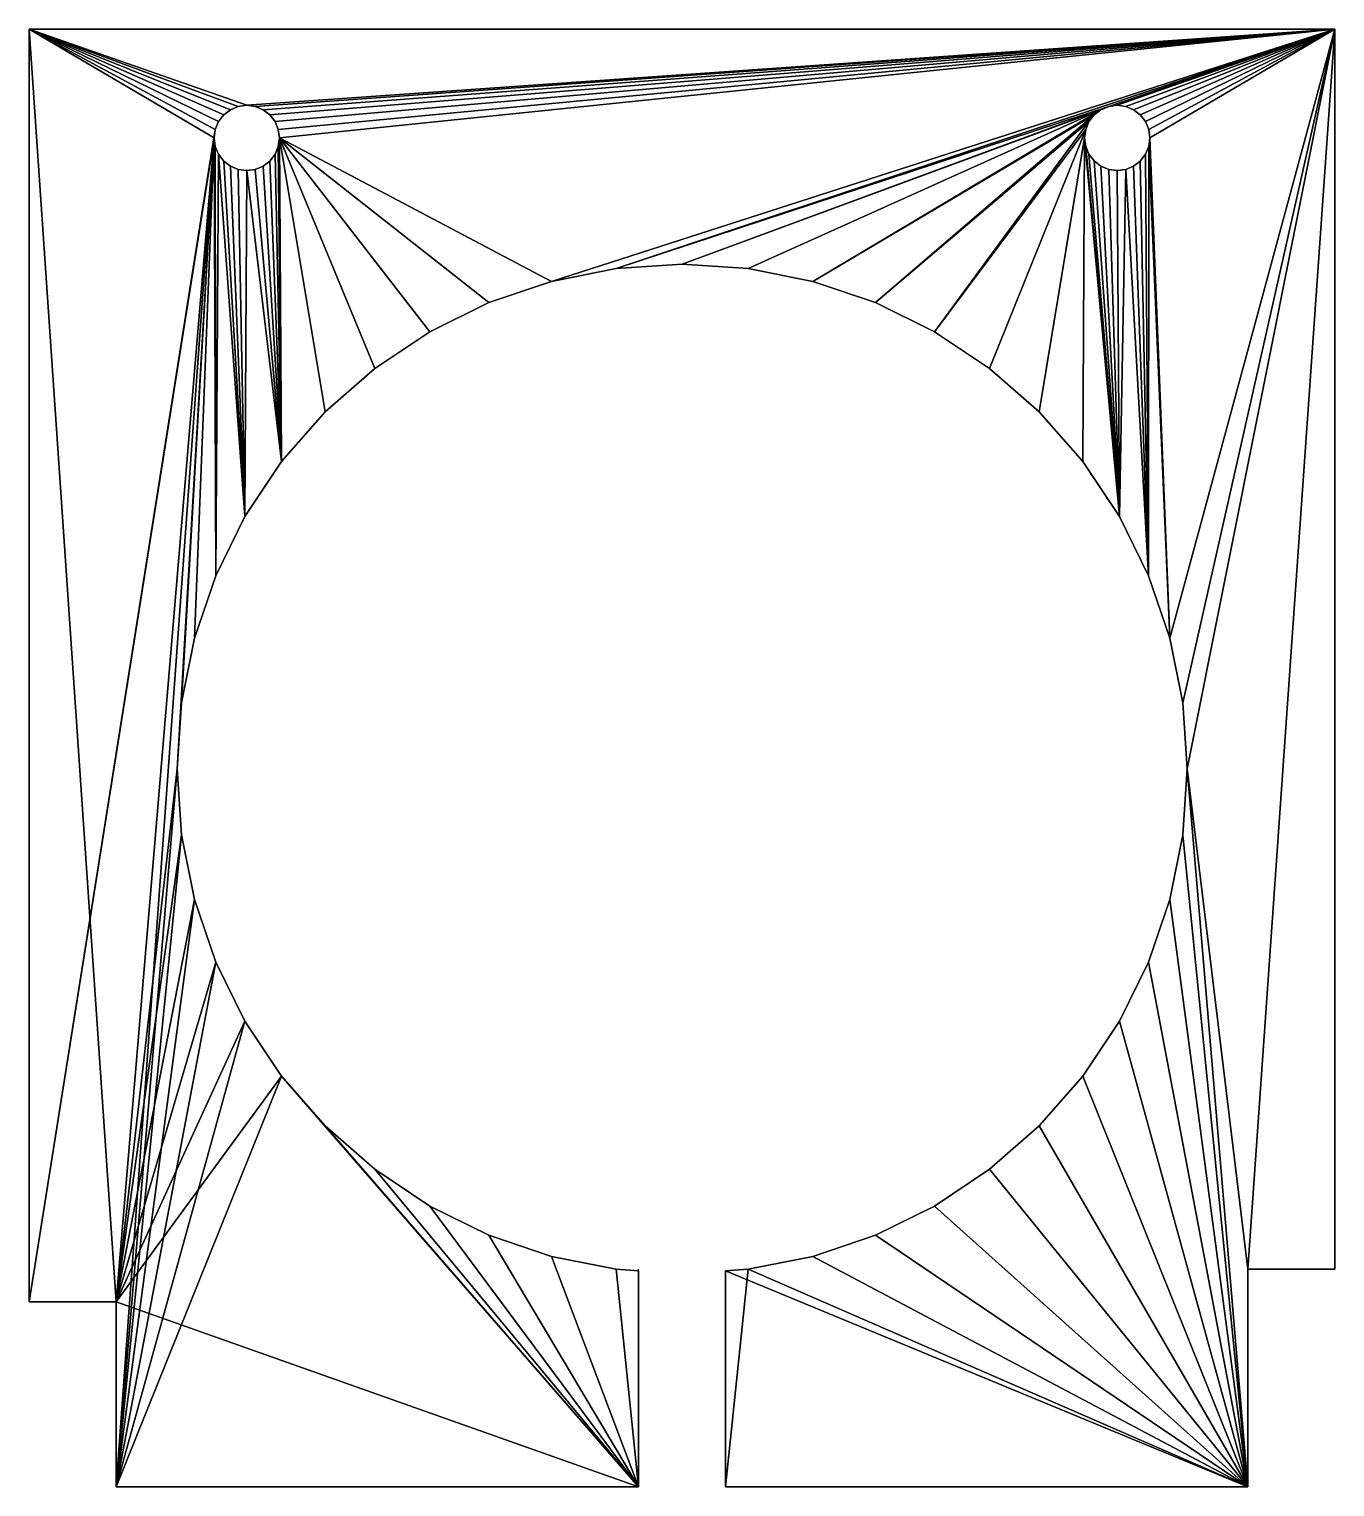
# Model space of a CAD drawing. Header units: metres. Extents: x 0 to 683, y 0 to 667.
# Drawn here: x 614 to 674, y 145 to 212 of the extents above; entities that cross this region are included whole.
import ezdxf

# ---------------------------------------------------------------- set-up
doc = ezdxf.new("R2010")
doc.units = ezdxf.units.M

msp = doc.modelspace()

# ---------------------------------------------------------------- linework, layer by layer
at = {"layer": 'Upper'}
msp.add_line((642, 154.932, 0), (642, 154.998, 0), dxfattribs=at)

# ---------------------------------------------------------------- meshes
mesh = msp.add_polyface(dxfattribs=at)
corners = [(614, 212, -10), (622.551, 207.388, -10), (614, 153.5, -10), (622.701, 207.75, -10), (622.939, 208.061, -10), (623.25, 208.299, -10), (623.612, 208.449, -10), (624, 208.5, -10), (674, 212, -10), (622.5, 207, -10), (618, 153.5, -10), (618, 145, -10), (620.809, 178, -10), (621.007, 181.028, -10), (621.599, 184.005, -10), (624.388, 208.449, -10), (624.75, 208.299, -10), (625.061, 208.061, -10), (625.299, 207.75, -10), (625.449, 207.388, -10), (625.5, 207, -10), (638.004, 200.409, -10), (635.13, 199.434, -10), (632.409, 198.092, -10), (629.885, 196.406, -10), (627.604, 194.405, -10), (625.603, 192.123, -10), (640.981, 201.002, -10), (663.612, 208.449, -10), (644.009, 201.2, -10), (663.251, 208.299, -10), (647.037, 201.002, -10), (650.013, 200.409, -10), (662.94, 208.061, -10), (652.887, 199.434, -10), (662.701, 207.751, -10), (655.609, 198.092, -10), (662.551, 207.389, -10), (658.132, 196.406, -10), (660.414, 194.405, -10), (662.5, 207.001, -10), (662.415, 192.123, -10), (664.001, 208.5, -10), (664.389, 208.449, -10), (664.751, 208.299, -10), (665.061, 208.06, -10), (665.299, 207.749, -10), (665.449, 207.388, -10), (665.5, 206.999, -10), (666.418, 184.005, -10), (667.01, 181.028, -10), (667.209, 178, -10), (670, 155, -10), (674, 155, -10), (647.037, 154.998, -10), (646, 145, -10), (646, 154.931, -10), (670, 145, -10), (650.013, 155.591, -10), (652.887, 156.566, -10), (655.609, 157.908, -10), (658.132, 159.594, -10), (660.414, 161.595, -10), (662.415, 163.877, -10), (664.101, 166.4, -10), (665.443, 169.122, -10), (666.418, 171.995, -10), (667.01, 174.972, -10), (664.101, 189.6, -10), (662.551, 206.612, -10), (662.701, 206.251, -10), (662.939, 205.94, -10), (663.249, 205.701, -10), (663.611, 205.551, -10), (663.999, 205.5, -10), (664.388, 205.551, -10), (665.443, 186.878, -10), (664.749, 205.701, -10), (665.06, 205.939, -10), (665.299, 206.249, -10), (665.449, 206.611, -10), (622.575, 186.878, -10), (622.551, 206.612, -10), (622.701, 206.25, -10), (623.917, 189.6, -10), (622.939, 205.939, -10), (623.25, 205.701, -10), (623.612, 205.551, -10), (624, 205.5, -10), (624.388, 205.551, -10), (624.75, 205.701, -10), (625.061, 205.939, -10), (625.299, 206.25, -10), (625.449, 206.612, -10), (625.603, 163.877, -10), (642, 145, -10), (623.917, 166.4, -10), (622.575, 169.122, -10), (621.599, 171.995, -10), (621.007, 174.972, -10), (627.604, 161.595, -10), (629.885, 159.594, -10), (632.409, 157.908, -10), (635.13, 156.566, -10), (638.004, 155.591, -10), (640.981, 154.998, -10), (642, 154.932, -10)]
mesh.append_faces([[corners[k] for k in face] for face in [(52, 8, 53), (54, 55, 56), (95, 105, 106)]], dxfattribs={"vtx0": -1})
mesh.append_faces([[corners[k] for k in face] for face in [(0, 1, 2), (1, 0, 3), (3, 0, 4), (4, 0, 5), (5, 0, 6), (6, 0, 7), (2, 9, 10), (10, 9, 11), (12, 9, 13), (13, 9, 14), (7, 8, 15), (15, 8, 16), (16, 8, 17), (17, 8, 18), (18, 8, 19), (19, 8, 20), (21, 8, 27), (27, 28, 29), (29, 30, 31), (31, 30, 32), (32, 33, 34), (34, 35, 36), (36, 37, 38), (38, 37, 39), (39, 40, 41), (28, 8, 42), (42, 8, 43), (43, 8, 44), (44, 8, 45), (45, 8, 46), (46, 8, 47), (47, 8, 48), (49, 8, 50), (50, 8, 51), (55, 54, 57), (57, 51, 52), (68, 75, 76), (76, 80, 49), (81, 83, 84), (84, 88, 26), (11, 94, 95), (94, 11, 96), (96, 11, 97), (97, 11, 98), (98, 11, 99), (99, 11, 12)]], dxfattribs={"vtx0": -1, "vtx1": -1})
mesh.append_faces([[corners[k] for k in face] for face in [(11, 9, 12), (20, 8, 21), (27, 8, 28), (48, 8, 49), (51, 8, 52)]], dxfattribs={"vtx0": -1, "vtx1": -1, "vtx2": -1})
mesh.append_faces([[corners[k] for k in face] for face in [(7, 0, 8), (2, 1, 9), (20, 21, 22), (20, 22, 23), (20, 23, 24), (20, 24, 25), (20, 25, 26), (29, 28, 30), (32, 30, 33), (34, 33, 35), (36, 35, 37), (39, 37, 40), (57, 54, 58), (57, 58, 59), (57, 59, 60), (57, 60, 61), (57, 61, 62), (57, 62, 63), (57, 63, 64), (57, 64, 65), (57, 65, 66), (57, 66, 67), (57, 67, 51), (40, 68, 41), (68, 40, 69), (68, 69, 70), (68, 70, 71), (68, 71, 72), (68, 72, 73), (68, 73, 74), (68, 74, 75), (76, 75, 77), (76, 77, 78), (76, 78, 79), (76, 79, 80), (49, 80, 48), (9, 81, 14), (81, 9, 82), (81, 82, 83), (84, 83, 85), (84, 85, 86), (84, 86, 87), (84, 87, 88), (26, 88, 89), (26, 89, 90), (26, 90, 91), (26, 91, 92), (26, 92, 93), (26, 93, 20), (95, 94, 100), (95, 100, 101), (95, 101, 102), (95, 102, 103), (95, 103, 104), (95, 104, 105)]], dxfattribs={"vtx0": -1, "vtx2": -1})
mesh = msp.add_polyface(dxfattribs=at)
corners = [(642, 145, 0), (618, 153.5, 0), (618, 145, 0), (625.603, 163.877, 0), (623.917, 166.4, 0), (622.575, 169.122, 0), (621.599, 171.995, 0), (621.007, 174.972, 0), (620.809, 178, 0), (627.604, 161.595, 0), (629.885, 159.594, 0), (632.409, 157.908, 0), (635.13, 156.566, 0), (638.004, 155.591, 0), (640.981, 154.998, 0), (642, 154.932, 0), (622.575, 186.878, 0), (622.5, 207, 0), (621.599, 184.005, 0), (622.551, 206.612, 0), (622.701, 206.25, 0), (623.917, 189.6, 0), (622.939, 205.939, 0), (623.25, 205.701, 0), (623.612, 205.551, 0), (624, 205.5, 0), (625.603, 192.123, 0), (624.388, 205.551, 0), (624.75, 205.701, 0), (625.061, 205.939, 0), (625.299, 206.25, 0), (625.449, 206.612, 0), (625.5, 207, 0), (664.101, 189.6, 0), (662.5, 207.001, 0), (662.415, 192.123, 0), (662.551, 206.612, 0), (662.701, 206.251, 0), (662.939, 205.94, 0), (663.249, 205.701, 0), (663.611, 205.551, 0), (663.999, 205.5, 0), (664.388, 205.551, 0), (665.443, 186.878, 0), (664.749, 205.701, 0), (665.06, 205.939, 0), (665.299, 206.249, 0), (665.449, 206.611, 0), (666.418, 184.005, 0), (665.5, 206.999, 0), (670, 145, 0), (646, 154.931, 0), (646, 145, 0), (647.037, 154.998, 0), (650.013, 155.591, 0), (652.887, 156.566, 0), (655.609, 157.908, 0), (658.132, 159.594, 0), (660.414, 161.595, 0), (662.415, 163.877, 0), (664.101, 166.4, 0), (665.443, 169.122, 0), (666.418, 171.995, 0), (667.01, 174.972, 0), (667.209, 178, 0), (614, 212, 0), (614, 153.5, 0), (622.551, 207.388, 0), (622.701, 207.75, 0), (622.939, 208.061, 0), (623.25, 208.299, 0), (623.612, 208.449, 0), (624, 208.5, 0), (674, 212, 0), (621.007, 181.028, 0), (624.388, 208.449, 0), (624.75, 208.299, 0), (625.061, 208.061, 0), (625.299, 207.75, 0), (625.449, 207.388, 0), (638.004, 200.409, 0), (635.13, 199.434, 0), (632.409, 198.092, 0), (629.885, 196.406, 0), (627.604, 194.405, 0), (640.981, 201.002, 0), (663.612, 208.449, 0), (644.009, 201.2, 0), (663.251, 208.299, 0), (647.037, 201.002, 0), (650.013, 200.409, 0), (662.94, 208.061, 0), (652.887, 199.434, 0), (662.701, 207.751, 0), (655.609, 198.092, 0), (662.551, 207.389, 0), (658.132, 196.406, 0), (660.414, 194.405, 0), (664.001, 208.5, 0), (664.389, 208.449, 0), (664.751, 208.299, 0), (665.061, 208.06, 0), (665.299, 207.749, 0), (665.449, 207.388, 0), (667.01, 181.028, 0), (670, 155, 0), (674, 155, 0)]
mesh.append_faces([[corners[k] for k in face] for face in [(0, 1, 2), (14, 0, 15), (50, 51, 52), (1, 65, 66), (73, 105, 106)]], dxfattribs={"vtx0": -1})
mesh.append_faces([[corners[k] for k in face] for face in [(3, 0, 9), (9, 0, 10), (10, 0, 11), (11, 0, 12), (12, 0, 13), (13, 0, 14), (16, 17, 18), (17, 16, 19), (19, 16, 20), (20, 21, 22), (22, 21, 23), (23, 21, 24), (24, 21, 25), (25, 26, 27), (27, 26, 28), (28, 26, 29), (29, 26, 30), (30, 26, 31), (31, 26, 32), (33, 34, 35), (34, 33, 36), (36, 33, 37), (37, 33, 38), (38, 33, 39), (39, 33, 40), (40, 33, 41), (41, 33, 42), (42, 43, 44), (44, 43, 45), (45, 43, 46), (46, 43, 47), (47, 48, 49), (51, 50, 53), (53, 50, 54), (54, 50, 55), (55, 50, 56), (56, 50, 57), (57, 50, 58), (58, 50, 59), (59, 50, 60), (60, 50, 61), (61, 50, 62), (62, 50, 63), (63, 50, 64), (65, 72, 73), (80, 32, 81), (81, 32, 82), (82, 32, 83), (83, 32, 84), (84, 32, 26), (86, 87, 88), (88, 90, 91), (91, 92, 93), (93, 94, 95), (95, 97, 34), (105, 64, 50)]], dxfattribs={"vtx0": -1, "vtx1": -1})
mesh.append_faces([[corners[k] for k in face] for face in [(1, 0, 3), (65, 1, 17), (17, 1, 8), (73, 32, 80), (73, 85, 86), (73, 49, 48), (73, 64, 105)]], dxfattribs={"vtx0": -1, "vtx1": -1, "vtx2": -1})
mesh.append_faces([[corners[k] for k in face] for face in [(1, 3, 4), (1, 4, 5), (1, 5, 6), (1, 6, 7), (1, 7, 8), (20, 16, 21), (25, 21, 26), (42, 33, 43), (47, 43, 48), (65, 17, 67), (65, 67, 68), (65, 68, 69), (65, 69, 70), (65, 70, 71), (65, 71, 72), (17, 8, 74), (17, 74, 18), (73, 72, 75), (73, 75, 76), (73, 76, 77), (73, 77, 78), (73, 78, 79), (73, 79, 32), (73, 80, 85), (86, 85, 87), (88, 87, 89), (88, 89, 90), (91, 90, 92), (93, 92, 94), (95, 94, 96), (95, 96, 97), (34, 97, 35), (73, 86, 98), (73, 98, 99), (73, 99, 100), (73, 100, 101), (73, 101, 102), (73, 102, 103), (73, 103, 49), (73, 48, 104), (73, 104, 64)]], dxfattribs={"vtx0": -1, "vtx2": -1})
mesh = msp.add_polyface(dxfattribs=at)
corners = [(614, 212, 0), (614, 153.5, -10), (614, 153.5, 0), (614, 212, -10)]
mesh.append_faces([[corners[k] for k in face] for face in [(0, 1, 2), (1, 0, 3)]], dxfattribs={"vtx0": -1})
mesh = msp.add_polyface(dxfattribs=at)
corners = [(614, 212, 0), (674, 212, -10), (614, 212, -10), (674, 212, 0)]
mesh.append_faces([[corners[k] for k in face] for face in [(0, 1, 2), (1, 0, 3)]], dxfattribs={"vtx0": -1})
mesh = msp.add_polyface(dxfattribs=at)
corners = [(674, 212, -10), (674, 155, 0), (674, 155, -10), (674, 212, 0)]
mesh.append_faces([[corners[k] for k in face] for face in [(0, 1, 2), (1, 0, 3)]], dxfattribs={"vtx0": -1})
mesh = msp.add_polyface(dxfattribs=at)
corners = [(623.612, 208.449, 0), (623.25, 208.299, -10), (623.612, 208.449, -10), (623.25, 208.299, 0)]
mesh.append_faces([[corners[k] for k in face] for face in [(0, 1, 2), (1, 0, 3)]], dxfattribs={"vtx0": -1})
mesh = msp.add_polyface(dxfattribs=at)
corners = [(624, 208.5, 0), (623.612, 208.449, -10), (624, 208.5, -10), (623.612, 208.449, 0)]
mesh.append_faces([[corners[k] for k in face] for face in [(0, 1, 2), (1, 0, 3)]], dxfattribs={"vtx0": -1})
mesh = msp.add_polyface(dxfattribs=at)
corners = [(624.388, 208.449, 0), (624, 208.5, -10), (624.388, 208.449, -10), (624, 208.5, 0)]
mesh.append_faces([[corners[k] for k in face] for face in [(0, 1, 2), (1, 0, 3)]], dxfattribs={"vtx0": -1})
mesh = msp.add_polyface(dxfattribs=at)
corners = [(624.75, 208.299, 0), (624.388, 208.449, -10), (624.75, 208.299, -10), (624.388, 208.449, 0)]
mesh.append_faces([[corners[k] for k in face] for face in [(0, 1, 2), (1, 0, 3)]], dxfattribs={"vtx0": -1})
mesh = msp.add_polyface(dxfattribs=at)
corners = [(663.612, 208.449, 0), (663.251, 208.299, -10), (663.612, 208.449, -10), (663.251, 208.299, 0)]
mesh.append_faces([[corners[k] for k in face] for face in [(0, 1, 2), (1, 0, 3)]], dxfattribs={"vtx0": -1})
mesh = msp.add_polyface(dxfattribs=at)
corners = [(664.001, 208.5, 0), (663.612, 208.449, -10), (664.001, 208.5, -10), (663.612, 208.449, 0)]
mesh.append_faces([[corners[k] for k in face] for face in [(0, 1, 2), (1, 0, 3)]], dxfattribs={"vtx0": -1})
mesh = msp.add_polyface(dxfattribs=at)
corners = [(664.389, 208.449, 0), (664.001, 208.5, -10), (664.389, 208.449, -10), (664.001, 208.5, 0)]
mesh.append_faces([[corners[k] for k in face] for face in [(0, 1, 2), (1, 0, 3)]], dxfattribs={"vtx0": -1})
mesh = msp.add_polyface(dxfattribs=at)
corners = [(664.751, 208.299, 0), (664.389, 208.449, -10), (664.751, 208.299, -10), (664.389, 208.449, 0)]
mesh.append_faces([[corners[k] for k in face] for face in [(0, 1, 2), (1, 0, 3)]], dxfattribs={"vtx0": -1})
mesh = msp.add_polyface(dxfattribs=at)
corners = [(622.701, 207.75, -10), (622.551, 207.388, 0), (622.551, 207.388, -10), (622.701, 207.75, 0)]
mesh.append_faces([[corners[k] for k in face] for face in [(0, 1, 2), (1, 0, 3)]], dxfattribs={"vtx0": -1})
mesh = msp.add_polyface(dxfattribs=at)
corners = [(622.939, 208.061, -10), (622.701, 207.75, 0), (622.701, 207.75, -10), (622.939, 208.061, 0)]
mesh.append_faces([[corners[k] for k in face] for face in [(0, 1, 2), (1, 0, 3)]], dxfattribs={"vtx0": -1})
mesh = msp.add_polyface(dxfattribs=at)
corners = [(623.25, 208.299, 0), (622.939, 208.061, -10), (623.25, 208.299, -10), (622.939, 208.061, 0)]
mesh.append_faces([[corners[k] for k in face] for face in [(0, 1, 2), (1, 0, 3)]], dxfattribs={"vtx0": -1})
mesh = msp.add_polyface(dxfattribs=at)
corners = [(625.061, 208.061, 0), (624.75, 208.299, -10), (625.061, 208.061, -10), (624.75, 208.299, 0)]
mesh.append_faces([[corners[k] for k in face] for face in [(0, 1, 2), (1, 0, 3)]], dxfattribs={"vtx0": -1})
mesh = msp.add_polyface(dxfattribs=at)
corners = [(625.061, 208.061, 0), (625.299, 207.75, -10), (625.299, 207.75, 0), (625.061, 208.061, -10)]
mesh.append_faces([[corners[k] for k in face] for face in [(0, 1, 2), (1, 0, 3)]], dxfattribs={"vtx0": -1})
mesh = msp.add_polyface(dxfattribs=at)
corners = [(625.299, 207.75, 0), (625.449, 207.388, -10), (625.449, 207.388, 0), (625.299, 207.75, -10)]
mesh.append_faces([[corners[k] for k in face] for face in [(0, 1, 2), (1, 0, 3)]], dxfattribs={"vtx0": -1})
mesh = msp.add_polyface(dxfattribs=at)
corners = [(662.701, 207.751, -10), (662.551, 207.389, 0), (662.551, 207.389, -10), (662.701, 207.751, 0)]
mesh.append_faces([[corners[k] for k in face] for face in [(0, 1, 2), (1, 0, 3)]], dxfattribs={"vtx0": -1})
mesh = msp.add_polyface(dxfattribs=at)
corners = [(662.94, 208.061, -10), (662.701, 207.751, 0), (662.701, 207.751, -10), (662.94, 208.061, 0)]
mesh.append_faces([[corners[k] for k in face] for face in [(0, 1, 2), (1, 0, 3)]], dxfattribs={"vtx0": -1})
mesh = msp.add_polyface(dxfattribs=at)
corners = [(663.251, 208.299, 0), (662.94, 208.061, -10), (663.251, 208.299, -10), (662.94, 208.061, 0)]
mesh.append_faces([[corners[k] for k in face] for face in [(0, 1, 2), (1, 0, 3)]], dxfattribs={"vtx0": -1})
mesh = msp.add_polyface(dxfattribs=at)
corners = [(665.061, 208.06, 0), (664.751, 208.299, -10), (665.061, 208.06, -10), (664.751, 208.299, 0)]
mesh.append_faces([[corners[k] for k in face] for face in [(0, 1, 2), (1, 0, 3)]], dxfattribs={"vtx0": -1})
mesh = msp.add_polyface(dxfattribs=at)
corners = [(665.061, 208.06, 0), (665.299, 207.749, -10), (665.299, 207.749, 0), (665.061, 208.06, -10)]
mesh.append_faces([[corners[k] for k in face] for face in [(0, 1, 2), (1, 0, 3)]], dxfattribs={"vtx0": -1})
mesh = msp.add_polyface(dxfattribs=at)
corners = [(665.299, 207.749, 0), (665.449, 207.388, -10), (665.449, 207.388, 0), (665.299, 207.749, -10)]
mesh.append_faces([[corners[k] for k in face] for face in [(0, 1, 2), (1, 0, 3)]], dxfattribs={"vtx0": -1})
mesh = msp.add_polyface(dxfattribs=at)
corners = [(622.551, 207.388, -10), (622.5, 207, 0), (622.5, 207, -10), (622.551, 207.388, 0)]
mesh.append_faces([[corners[k] for k in face] for face in [(0, 1, 2), (1, 0, 3)]], dxfattribs={"vtx0": -1})
mesh = msp.add_polyface(dxfattribs=at)
corners = [(625.449, 207.388, 0), (625.5, 207, -10), (625.5, 207, 0), (625.449, 207.388, -10)]
mesh.append_faces([[corners[k] for k in face] for face in [(0, 1, 2), (1, 0, 3)]], dxfattribs={"vtx0": -1})
mesh = msp.add_polyface(dxfattribs=at)
corners = [(662.551, 207.389, -10), (662.5, 207.001, 0), (662.5, 207.001, -10), (662.551, 207.389, 0)]
mesh.append_faces([[corners[k] for k in face] for face in [(0, 1, 2), (1, 0, 3)]], dxfattribs={"vtx0": -1})
mesh = msp.add_polyface(dxfattribs=at)
corners = [(665.449, 207.388, 0), (665.5, 206.999, -10), (665.5, 206.999, 0), (665.449, 207.388, -10)]
mesh.append_faces([[corners[k] for k in face] for face in [(0, 1, 2), (1, 0, 3)]], dxfattribs={"vtx0": -1})
mesh = msp.add_polyface(dxfattribs=at)
corners = [(622.5, 207, -10), (622.551, 206.612, 0), (622.551, 206.612, -10), (622.5, 207, 0)]
mesh.append_faces([[corners[k] for k in face] for face in [(0, 1, 2), (1, 0, 3)]], dxfattribs={"vtx0": -1})
mesh = msp.add_polyface(dxfattribs=at)
corners = [(622.551, 206.612, -10), (622.701, 206.25, 0), (622.701, 206.25, -10), (622.551, 206.612, 0)]
mesh.append_faces([[corners[k] for k in face] for face in [(0, 1, 2), (1, 0, 3)]], dxfattribs={"vtx0": -1})
mesh = msp.add_polyface(dxfattribs=at)
corners = [(625.449, 206.612, 0), (625.299, 206.25, -10), (625.299, 206.25, 0), (625.449, 206.612, -10)]
mesh.append_faces([[corners[k] for k in face] for face in [(0, 1, 2), (1, 0, 3)]], dxfattribs={"vtx0": -1})
mesh = msp.add_polyface(dxfattribs=at)
corners = [(625.5, 207, 0), (625.449, 206.612, -10), (625.449, 206.612, 0), (625.5, 207, -10)]
mesh.append_faces([[corners[k] for k in face] for face in [(0, 1, 2), (1, 0, 3)]], dxfattribs={"vtx0": -1})
mesh = msp.add_polyface(dxfattribs=at)
corners = [(662.5, 207.001, -10), (662.551, 206.612, 0), (662.551, 206.612, -10), (662.5, 207.001, 0)]
mesh.append_faces([[corners[k] for k in face] for face in [(0, 1, 2), (1, 0, 3)]], dxfattribs={"vtx0": -1})
mesh = msp.add_polyface(dxfattribs=at)
corners = [(662.551, 206.612, -10), (662.701, 206.251, 0), (662.701, 206.251, -10), (662.551, 206.612, 0)]
mesh.append_faces([[corners[k] for k in face] for face in [(0, 1, 2), (1, 0, 3)]], dxfattribs={"vtx0": -1})
mesh = msp.add_polyface(dxfattribs=at)
corners = [(665.449, 206.611, 0), (665.299, 206.249, -10), (665.299, 206.249, 0), (665.449, 206.611, -10)]
mesh.append_faces([[corners[k] for k in face] for face in [(0, 1, 2), (1, 0, 3)]], dxfattribs={"vtx0": -1})
mesh = msp.add_polyface(dxfattribs=at)
corners = [(665.5, 206.999, 0), (665.449, 206.611, -10), (665.449, 206.611, 0), (665.5, 206.999, -10)]
mesh.append_faces([[corners[k] for k in face] for face in [(0, 1, 2), (1, 0, 3)]], dxfattribs={"vtx0": -1})
mesh = msp.add_polyface(dxfattribs=at)
corners = [(622.701, 206.25, -10), (622.939, 205.939, 0), (622.939, 205.939, -10), (622.701, 206.25, 0)]
mesh.append_faces([[corners[k] for k in face] for face in [(0, 1, 2), (1, 0, 3)]], dxfattribs={"vtx0": -1})
mesh = msp.add_polyface(dxfattribs=at)
corners = [(622.939, 205.939, 0), (623.25, 205.701, -10), (622.939, 205.939, -10), (623.25, 205.701, 0)]
mesh.append_faces([[corners[k] for k in face] for face in [(0, 1, 2), (1, 0, 3)]], dxfattribs={"vtx0": -1})
mesh = msp.add_polyface(dxfattribs=at)
corners = [(623.25, 205.701, 0), (623.612, 205.551, -10), (623.25, 205.701, -10), (623.612, 205.551, 0)]
mesh.append_faces([[corners[k] for k in face] for face in [(0, 1, 2), (1, 0, 3)]], dxfattribs={"vtx0": -1})
mesh = msp.add_polyface(dxfattribs=at)
corners = [(624.388, 205.551, 0), (624.75, 205.701, -10), (624.388, 205.551, -10), (624.75, 205.701, 0)]
mesh.append_faces([[corners[k] for k in face] for face in [(0, 1, 2), (1, 0, 3)]], dxfattribs={"vtx0": -1})
mesh = msp.add_polyface(dxfattribs=at)
corners = [(624.75, 205.701, 0), (625.061, 205.939, -10), (624.75, 205.701, -10), (625.061, 205.939, 0)]
mesh.append_faces([[corners[k] for k in face] for face in [(0, 1, 2), (1, 0, 3)]], dxfattribs={"vtx0": -1})
mesh = msp.add_polyface(dxfattribs=at)
corners = [(625.299, 206.25, 0), (625.061, 205.939, -10), (625.061, 205.939, 0), (625.299, 206.25, -10)]
mesh.append_faces([[corners[k] for k in face] for face in [(0, 1, 2), (1, 0, 3)]], dxfattribs={"vtx0": -1})
mesh = msp.add_polyface(dxfattribs=at)
corners = [(662.701, 206.251, -10), (662.939, 205.94, 0), (662.939, 205.94, -10), (662.701, 206.251, 0)]
mesh.append_faces([[corners[k] for k in face] for face in [(0, 1, 2), (1, 0, 3)]], dxfattribs={"vtx0": -1})
mesh = msp.add_polyface(dxfattribs=at)
corners = [(662.939, 205.94, 0), (663.249, 205.701, -10), (662.939, 205.94, -10), (663.249, 205.701, 0)]
mesh.append_faces([[corners[k] for k in face] for face in [(0, 1, 2), (1, 0, 3)]], dxfattribs={"vtx0": -1})
mesh = msp.add_polyface(dxfattribs=at)
corners = [(663.249, 205.701, 0), (663.611, 205.551, -10), (663.249, 205.701, -10), (663.611, 205.551, 0)]
mesh.append_faces([[corners[k] for k in face] for face in [(0, 1, 2), (1, 0, 3)]], dxfattribs={"vtx0": -1})
mesh = msp.add_polyface(dxfattribs=at)
corners = [(664.388, 205.551, 0), (664.749, 205.701, -10), (664.388, 205.551, -10), (664.749, 205.701, 0)]
mesh.append_faces([[corners[k] for k in face] for face in [(0, 1, 2), (1, 0, 3)]], dxfattribs={"vtx0": -1})
mesh = msp.add_polyface(dxfattribs=at)
corners = [(664.749, 205.701, 0), (665.06, 205.939, -10), (664.749, 205.701, -10), (665.06, 205.939, 0)]
mesh.append_faces([[corners[k] for k in face] for face in [(0, 1, 2), (1, 0, 3)]], dxfattribs={"vtx0": -1})
mesh = msp.add_polyface(dxfattribs=at)
corners = [(665.299, 206.249, 0), (665.06, 205.939, -10), (665.06, 205.939, 0), (665.299, 206.249, -10)]
mesh.append_faces([[corners[k] for k in face] for face in [(0, 1, 2), (1, 0, 3)]], dxfattribs={"vtx0": -1})
mesh = msp.add_polyface(dxfattribs=at)
corners = [(623.612, 205.551, 0), (624, 205.5, -10), (623.612, 205.551, -10), (624, 205.5, 0)]
mesh.append_faces([[corners[k] for k in face] for face in [(0, 1, 2), (1, 0, 3)]], dxfattribs={"vtx0": -1})
mesh = msp.add_polyface(dxfattribs=at)
corners = [(624, 205.5, 0), (624.388, 205.551, -10), (624, 205.5, -10), (624.388, 205.551, 0)]
mesh.append_faces([[corners[k] for k in face] for face in [(0, 1, 2), (1, 0, 3)]], dxfattribs={"vtx0": -1})
mesh = msp.add_polyface(dxfattribs=at)
corners = [(663.611, 205.551, 0), (663.999, 205.5, -10), (663.611, 205.551, -10), (663.999, 205.5, 0)]
mesh.append_faces([[corners[k] for k in face] for face in [(0, 1, 2), (1, 0, 3)]], dxfattribs={"vtx0": -1})
mesh = msp.add_polyface(dxfattribs=at)
corners = [(663.999, 205.5, 0), (664.388, 205.551, -10), (663.999, 205.5, -10), (664.388, 205.551, 0)]
mesh.append_faces([[corners[k] for k in face] for face in [(0, 1, 2), (1, 0, 3)]], dxfattribs={"vtx0": -1})
mesh = msp.add_polyface(dxfattribs=at)
corners = [(640.981, 201.002, 0), (638.004, 200.409, -10), (640.981, 201.002, -10), (638.004, 200.409, 0)]
mesh.append_faces([[corners[k] for k in face] for face in [(0, 1, 2), (1, 0, 3)]], dxfattribs={"vtx0": -1})
mesh = msp.add_polyface(dxfattribs=at)
corners = [(644.009, 201.2, 0), (640.981, 201.002, -10), (644.009, 201.2, -10), (640.981, 201.002, 0)]
mesh.append_faces([[corners[k] for k in face] for face in [(0, 1, 2), (1, 0, 3)]], dxfattribs={"vtx0": -1})
mesh = msp.add_polyface(dxfattribs=at)
corners = [(647.037, 201.002, 0), (644.009, 201.2, -10), (647.037, 201.002, -10), (644.009, 201.2, 0)]
mesh.append_faces([[corners[k] for k in face] for face in [(0, 1, 2), (1, 0, 3)]], dxfattribs={"vtx0": -1})
mesh = msp.add_polyface(dxfattribs=at)
corners = [(650.013, 200.409, 0), (647.037, 201.002, -10), (650.013, 200.409, -10), (647.037, 201.002, 0)]
mesh.append_faces([[corners[k] for k in face] for face in [(0, 1, 2), (1, 0, 3)]], dxfattribs={"vtx0": -1})
mesh = msp.add_polyface(dxfattribs=at)
corners = [(638.004, 200.409, 0), (635.13, 199.434, -10), (638.004, 200.409, -10), (635.13, 199.434, 0)]
mesh.append_faces([[corners[k] for k in face] for face in [(0, 1, 2), (1, 0, 3)]], dxfattribs={"vtx0": -1})
mesh = msp.add_polyface(dxfattribs=at)
corners = [(652.887, 199.434, 0), (650.013, 200.409, -10), (652.887, 199.434, -10), (650.013, 200.409, 0)]
mesh.append_faces([[corners[k] for k in face] for face in [(0, 1, 2), (1, 0, 3)]], dxfattribs={"vtx0": -1})
mesh = msp.add_polyface(dxfattribs=at)
corners = [(635.13, 199.434, 0), (632.409, 198.092, -10), (635.13, 199.434, -10), (632.409, 198.092, 0)]
mesh.append_faces([[corners[k] for k in face] for face in [(0, 1, 2), (1, 0, 3)]], dxfattribs={"vtx0": -1})
mesh = msp.add_polyface(dxfattribs=at)
corners = [(655.609, 198.092, 0), (652.887, 199.434, -10), (655.609, 198.092, -10), (652.887, 199.434, 0)]
mesh.append_faces([[corners[k] for k in face] for face in [(0, 1, 2), (1, 0, 3)]], dxfattribs={"vtx0": -1})
mesh = msp.add_polyface(dxfattribs=at)
corners = [(632.409, 198.092, 0), (629.885, 196.406, -10), (632.409, 198.092, -10), (629.885, 196.406, 0)]
mesh.append_faces([[corners[k] for k in face] for face in [(0, 1, 2), (1, 0, 3)]], dxfattribs={"vtx0": -1})
mesh = msp.add_polyface(dxfattribs=at)
corners = [(658.132, 196.406, 0), (655.609, 198.092, -10), (658.132, 196.406, -10), (655.609, 198.092, 0)]
mesh.append_faces([[corners[k] for k in face] for face in [(0, 1, 2), (1, 0, 3)]], dxfattribs={"vtx0": -1})
mesh = msp.add_polyface(dxfattribs=at)
corners = [(629.885, 196.406, 0), (627.604, 194.405, -10), (629.885, 196.406, -10), (627.604, 194.405, 0)]
mesh.append_faces([[corners[k] for k in face] for face in [(0, 1, 2), (1, 0, 3)]], dxfattribs={"vtx0": -1})
mesh = msp.add_polyface(dxfattribs=at)
corners = [(660.414, 194.405, 0), (658.132, 196.406, -10), (660.414, 194.405, -10), (658.132, 196.406, 0)]
mesh.append_faces([[corners[k] for k in face] for face in [(0, 1, 2), (1, 0, 3)]], dxfattribs={"vtx0": -1})
mesh = msp.add_polyface(dxfattribs=at)
corners = [(627.604, 194.405, -10), (625.603, 192.123, 0), (625.603, 192.123, -10), (627.604, 194.405, 0)]
mesh.append_faces([[corners[k] for k in face] for face in [(0, 1, 2), (1, 0, 3)]], dxfattribs={"vtx0": -1})
mesh = msp.add_polyface(dxfattribs=at)
corners = [(660.414, 194.405, 0), (662.415, 192.123, -10), (662.415, 192.123, 0), (660.414, 194.405, -10)]
mesh.append_faces([[corners[k] for k in face] for face in [(0, 1, 2), (1, 0, 3)]], dxfattribs={"vtx0": -1})
mesh = msp.add_polyface(dxfattribs=at)
corners = [(625.603, 192.123, -10), (623.917, 189.6, 0), (623.917, 189.6, -10), (625.603, 192.123, 0)]
mesh.append_faces([[corners[k] for k in face] for face in [(0, 1, 2), (1, 0, 3)]], dxfattribs={"vtx0": -1})
mesh = msp.add_polyface(dxfattribs=at)
corners = [(662.415, 192.123, 0), (664.101, 189.6, -10), (664.101, 189.6, 0), (662.415, 192.123, -10)]
mesh.append_faces([[corners[k] for k in face] for face in [(0, 1, 2), (1, 0, 3)]], dxfattribs={"vtx0": -1})
mesh = msp.add_polyface(dxfattribs=at)
corners = [(623.917, 189.6, -10), (622.575, 186.878, 0), (622.575, 186.878, -10), (623.917, 189.6, 0)]
mesh.append_faces([[corners[k] for k in face] for face in [(0, 1, 2), (1, 0, 3)]], dxfattribs={"vtx0": -1})
mesh = msp.add_polyface(dxfattribs=at)
corners = [(664.101, 189.6, 0), (665.443, 186.878, -10), (665.443, 186.878, 0), (664.101, 189.6, -10)]
mesh.append_faces([[corners[k] for k in face] for face in [(0, 1, 2), (1, 0, 3)]], dxfattribs={"vtx0": -1})
mesh = msp.add_polyface(dxfattribs=at)
corners = [(622.575, 186.878, -10), (621.599, 184.005, 0), (621.599, 184.005, -10), (622.575, 186.878, 0)]
mesh.append_faces([[corners[k] for k in face] for face in [(0, 1, 2), (1, 0, 3)]], dxfattribs={"vtx0": -1})
mesh = msp.add_polyface(dxfattribs=at)
corners = [(665.443, 186.878, 0), (666.418, 184.005, -10), (666.418, 184.005, 0), (665.443, 186.878, -10)]
mesh.append_faces([[corners[k] for k in face] for face in [(0, 1, 2), (1, 0, 3)]], dxfattribs={"vtx0": -1})
mesh = msp.add_polyface(dxfattribs=at)
corners = [(621.599, 184.005, -10), (621.007, 181.028, 0), (621.007, 181.028, -10), (621.599, 184.005, 0)]
mesh.append_faces([[corners[k] for k in face] for face in [(0, 1, 2), (1, 0, 3)]], dxfattribs={"vtx0": -1})
mesh = msp.add_polyface(dxfattribs=at)
corners = [(666.418, 184.005, 0), (667.01, 181.028, -10), (667.01, 181.028, 0), (666.418, 184.005, -10)]
mesh.append_faces([[corners[k] for k in face] for face in [(0, 1, 2), (1, 0, 3)]], dxfattribs={"vtx0": -1})
mesh = msp.add_polyface(dxfattribs=at)
corners = [(621.007, 181.028, -10), (620.809, 178, 0), (620.809, 178, -10), (621.007, 181.028, 0)]
mesh.append_faces([[corners[k] for k in face] for face in [(0, 1, 2), (1, 0, 3)]], dxfattribs={"vtx0": -1})
mesh = msp.add_polyface(dxfattribs=at)
corners = [(667.01, 181.028, 0), (667.209, 178, -10), (667.209, 178, 0), (667.01, 181.028, -10)]
mesh.append_faces([[corners[k] for k in face] for face in [(0, 1, 2), (1, 0, 3)]], dxfattribs={"vtx0": -1})
mesh = msp.add_polyface(dxfattribs=at)
corners = [(620.809, 178, -10), (621.007, 174.972, 0), (621.007, 174.972, -10), (620.809, 178, 0)]
mesh.append_faces([[corners[k] for k in face] for face in [(0, 1, 2), (1, 0, 3)]], dxfattribs={"vtx0": -1})
mesh = msp.add_polyface(dxfattribs=at)
corners = [(667.209, 178, 0), (667.01, 174.972, -10), (667.01, 174.972, 0), (667.209, 178, -10)]
mesh.append_faces([[corners[k] for k in face] for face in [(0, 1, 2), (1, 0, 3)]], dxfattribs={"vtx0": -1})
mesh = msp.add_polyface(dxfattribs=at)
corners = [(621.007, 174.972, -10), (621.599, 171.995, 0), (621.599, 171.995, -10), (621.007, 174.972, 0)]
mesh.append_faces([[corners[k] for k in face] for face in [(0, 1, 2), (1, 0, 3)]], dxfattribs={"vtx0": -1})
mesh = msp.add_polyface(dxfattribs=at)
corners = [(667.01, 174.972, 0), (666.418, 171.995, -10), (666.418, 171.995, 0), (667.01, 174.972, -10)]
mesh.append_faces([[corners[k] for k in face] for face in [(0, 1, 2), (1, 0, 3)]], dxfattribs={"vtx0": -1})
mesh = msp.add_polyface(dxfattribs=at)
corners = [(621.599, 171.995, -10), (622.575, 169.122, 0), (622.575, 169.122, -10), (621.599, 171.995, 0)]
mesh.append_faces([[corners[k] for k in face] for face in [(0, 1, 2), (1, 0, 3)]], dxfattribs={"vtx0": -1})
mesh = msp.add_polyface(dxfattribs=at)
corners = [(666.418, 171.995, 0), (665.443, 169.122, -10), (665.443, 169.122, 0), (666.418, 171.995, -10)]
mesh.append_faces([[corners[k] for k in face] for face in [(0, 1, 2), (1, 0, 3)]], dxfattribs={"vtx0": -1})
mesh = msp.add_polyface(dxfattribs=at)
corners = [(622.575, 169.122, -10), (623.917, 166.4, 0), (623.917, 166.4, -10), (622.575, 169.122, 0)]
mesh.append_faces([[corners[k] for k in face] for face in [(0, 1, 2), (1, 0, 3)]], dxfattribs={"vtx0": -1})
mesh = msp.add_polyface(dxfattribs=at)
corners = [(665.443, 169.122, 0), (664.101, 166.4, -10), (664.101, 166.4, 0), (665.443, 169.122, -10)]
mesh.append_faces([[corners[k] for k in face] for face in [(0, 1, 2), (1, 0, 3)]], dxfattribs={"vtx0": -1})
mesh = msp.add_polyface(dxfattribs=at)
corners = [(623.917, 166.4, -10), (625.603, 163.877, 0), (625.603, 163.877, -10), (623.917, 166.4, 0)]
mesh.append_faces([[corners[k] for k in face] for face in [(0, 1, 2), (1, 0, 3)]], dxfattribs={"vtx0": -1})
mesh = msp.add_polyface(dxfattribs=at)
corners = [(664.101, 166.4, 0), (662.415, 163.877, -10), (662.415, 163.877, 0), (664.101, 166.4, -10)]
mesh.append_faces([[corners[k] for k in face] for face in [(0, 1, 2), (1, 0, 3)]], dxfattribs={"vtx0": -1})
mesh = msp.add_polyface(dxfattribs=at)
corners = [(625.603, 163.877, -10), (627.604, 161.595, 0), (627.604, 161.595, -10), (625.603, 163.877, 0)]
mesh.append_faces([[corners[k] for k in face] for face in [(0, 1, 2), (1, 0, 3)]], dxfattribs={"vtx0": -1})
mesh = msp.add_polyface(dxfattribs=at)
corners = [(662.415, 163.877, 0), (660.414, 161.595, -10), (660.414, 161.595, 0), (662.415, 163.877, -10)]
mesh.append_faces([[corners[k] for k in face] for face in [(0, 1, 2), (1, 0, 3)]], dxfattribs={"vtx0": -1})
mesh = msp.add_polyface(dxfattribs=at)
corners = [(627.604, 161.595, 0), (629.885, 159.594, -10), (627.604, 161.595, -10), (629.885, 159.594, 0)]
mesh.append_faces([[corners[k] for k in face] for face in [(0, 1, 2), (1, 0, 3)]], dxfattribs={"vtx0": -1})
mesh = msp.add_polyface(dxfattribs=at)
corners = [(658.132, 159.594, 0), (660.414, 161.595, -10), (658.132, 159.594, -10), (660.414, 161.595, 0)]
mesh.append_faces([[corners[k] for k in face] for face in [(0, 1, 2), (1, 0, 3)]], dxfattribs={"vtx0": -1})
mesh = msp.add_polyface(dxfattribs=at)
corners = [(629.885, 159.594, 0), (632.409, 157.908, -10), (629.885, 159.594, -10), (632.409, 157.908, 0)]
mesh.append_faces([[corners[k] for k in face] for face in [(0, 1, 2), (1, 0, 3)]], dxfattribs={"vtx0": -1})
mesh = msp.add_polyface(dxfattribs=at)
corners = [(655.609, 157.908, 0), (658.132, 159.594, -10), (655.609, 157.908, -10), (658.132, 159.594, 0)]
mesh.append_faces([[corners[k] for k in face] for face in [(0, 1, 2), (1, 0, 3)]], dxfattribs={"vtx0": -1})
mesh = msp.add_polyface(dxfattribs=at)
corners = [(632.409, 157.908, 0), (635.13, 156.566, -10), (632.409, 157.908, -10), (635.13, 156.566, 0)]
mesh.append_faces([[corners[k] for k in face] for face in [(0, 1, 2), (1, 0, 3)]], dxfattribs={"vtx0": -1})
mesh = msp.add_polyface(dxfattribs=at)
corners = [(652.887, 156.566, 0), (655.609, 157.908, -10), (652.887, 156.566, -10), (655.609, 157.908, 0)]
mesh.append_faces([[corners[k] for k in face] for face in [(0, 1, 2), (1, 0, 3)]], dxfattribs={"vtx0": -1})
mesh = msp.add_polyface(dxfattribs=at)
corners = [(635.13, 156.566, 0), (638.004, 155.591, -10), (635.13, 156.566, -10), (638.004, 155.591, 0)]
mesh.append_faces([[corners[k] for k in face] for face in [(0, 1, 2), (1, 0, 3)]], dxfattribs={"vtx0": -1})
mesh = msp.add_polyface(dxfattribs=at)
corners = [(650.013, 155.591, 0), (652.887, 156.566, -10), (650.013, 155.591, -10), (652.887, 156.566, 0)]
mesh.append_faces([[corners[k] for k in face] for face in [(0, 1, 2), (1, 0, 3)]], dxfattribs={"vtx0": -1})
mesh = msp.add_polyface(dxfattribs=at)
corners = [(638.004, 155.591, 0), (640.981, 154.998, -10), (638.004, 155.591, -10), (640.981, 154.998, 0)]
mesh.append_faces([[corners[k] for k in face] for face in [(0, 1, 2), (1, 0, 3)]], dxfattribs={"vtx0": -1})
mesh = msp.add_polyface(dxfattribs=at)
corners = [(647.037, 154.998, 0), (650.013, 155.591, -10), (647.037, 154.998, -10), (650.013, 155.591, 0)]
mesh.append_faces([[corners[k] for k in face] for face in [(0, 1, 2), (1, 0, 3)]], dxfattribs={"vtx0": -1})
mesh = msp.add_polyface(dxfattribs=at)
corners = [(640.981, 154.998, 0), (642, 154.932, -10), (640.981, 154.998, -10), (642, 154.932, 0)]
mesh.append_faces([[corners[k] for k in face] for face in [(0, 1, 2), (1, 0, 3)]], dxfattribs={"vtx0": -1})
mesh = msp.add_polyface(dxfattribs=at)
corners = [(642, 154.932, -10), (642, 145, 0), (642, 145, -10), (642, 154.932, 0)]
mesh.append_faces([[corners[k] for k in face] for face in [(0, 1, 2), (1, 0, 3)]], dxfattribs={"vtx0": -1})
mesh = msp.add_polyface(dxfattribs=at)
corners = [(646, 154.931, 0), (647.037, 154.998, -10), (646, 154.931, -10), (647.037, 154.998, 0)]
mesh.append_faces([[corners[k] for k in face] for face in [(0, 1, 2), (1, 0, 3)]], dxfattribs={"vtx0": -1})
mesh = msp.add_polyface(dxfattribs=at)
corners = [(646, 154.931, 0), (646, 145, -10), (646, 145, 0), (646, 154.931, -10)]
mesh.append_faces([[corners[k] for k in face] for face in [(0, 1, 2), (1, 0, 3)]], dxfattribs={"vtx0": -1})
mesh = msp.add_polyface(dxfattribs=at)
corners = [(674, 155, 0), (670, 155, -10), (674, 155, -10), (670, 155, 0)]
mesh.append_faces([[corners[k] for k in face] for face in [(0, 1, 2), (1, 0, 3)]], dxfattribs={"vtx0": -1})
mesh = msp.add_polyface(dxfattribs=at)
corners = [(670, 155, -10), (670, 145, 0), (670, 145, -10), (670, 155, 0)]
mesh.append_faces([[corners[k] for k in face] for face in [(0, 1, 2), (1, 0, 3)]], dxfattribs={"vtx0": -1})
mesh = msp.add_polyface(dxfattribs=at)
corners = [(618, 153.5, 0), (614, 153.5, -10), (618, 153.5, -10), (614, 153.5, 0)]
mesh.append_faces([[corners[k] for k in face] for face in [(0, 1, 2), (1, 0, 3)]], dxfattribs={"vtx0": -1})
mesh = msp.add_polyface(dxfattribs=at)
corners = [(618, 153.5, 0), (618, 145, -10), (618, 145, 0), (618, 153.5, -10)]
mesh.append_faces([[corners[k] for k in face] for face in [(0, 1, 2), (1, 0, 3)]], dxfattribs={"vtx0": -1})
mesh = msp.add_polyface(dxfattribs=at)
corners = [(642, 145, 0), (618, 145, -10), (642, 145, -10), (618, 145, 0)]
mesh.append_faces([[corners[k] for k in face] for face in [(0, 1, 2), (1, 0, 3)]], dxfattribs={"vtx0": -1})
mesh = msp.add_polyface(dxfattribs=at)
corners = [(670, 145, 0), (646, 145, -10), (670, 145, -10), (646, 145, 0)]
mesh.append_faces([[corners[k] for k in face] for face in [(0, 1, 2), (1, 0, 3)]], dxfattribs={"vtx0": -1})

doc.saveas('drawing.dxf')
